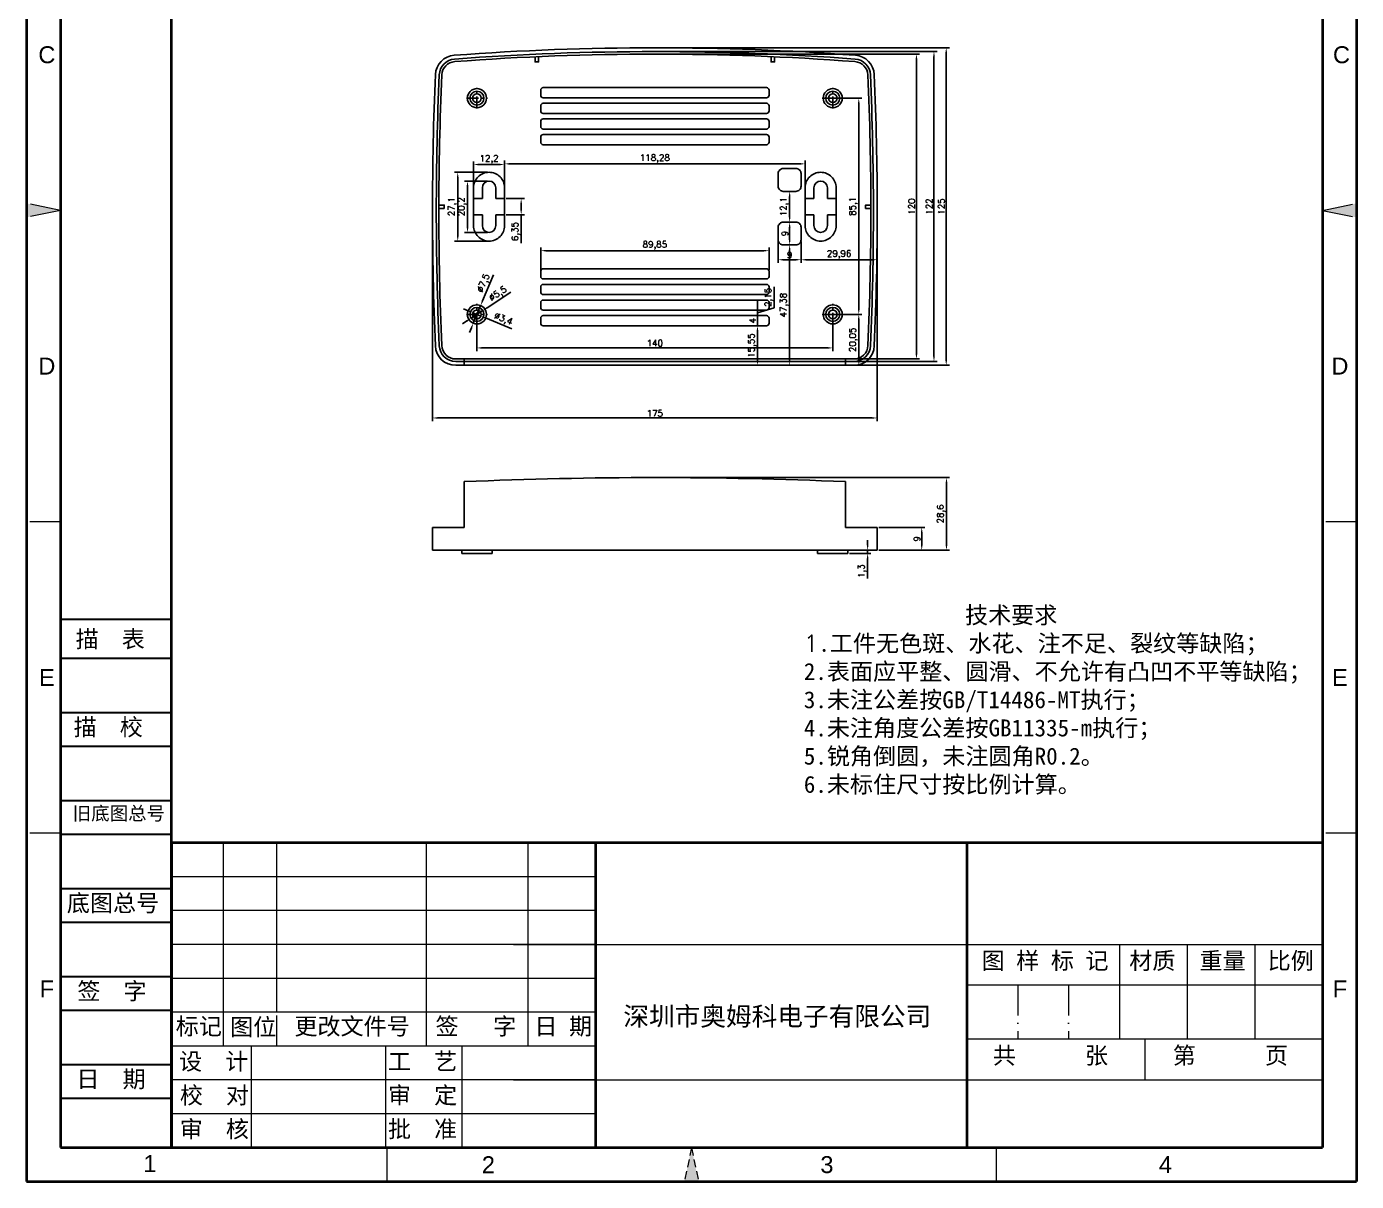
# Model space of a CAD drawing. Header units: millimetres. Extents: x 40460 to 40983, y -471 to 293.
# Drawn here: x 40460 to 40983, y -471 to -17 of the extents above; entities that cross this region are included whole.
import ezdxf
from ezdxf.enums import TextEntityAlignment as Align

# ---------------------------------------------------------------- set-up
doc = ezdxf.new("R2010")
doc.units = ezdxf.units.MM
for name, pattern in [('ACAD_ISO10W100', [18, 12, -3, 0, -3]), ('CENTER', [50.8, 31.75, -6.35, 6.35, -6.35]), ('HIDDEN2', [4.7625, 3.175, -1.5875])]:
    doc.linetypes.add(name, pattern=pattern)
for name, color, linetype, lineweight in [('dim', 82, 'Continuous', 9), ('图层1', 7, 'ACAD_ISO10W100', 15), ('图层2', 7, 'Continuous', 30), ('图层3', 7, 'Continuous', 15), ('图层4', 7, 'Continuous', 40), ('图层5', 7, 'HIDDEN2', 15)]:
    doc.layers.add(name, color=color, linetype=linetype, lineweight=lineweight)
doc.layers.add('尺寸线', color=7, linetype='Continuous')
doc.styles.get("Standard").update_dxf_attribs({"font": 'txt', "bigfont": 'gbcbig.shx'})
doc.styles.add('样式 3', font='arial.ttf', dxfattribs={"height": 3.8})
doc.dimstyles.new('ISO-25', dxfattribs={"dimtxt": 2.5, "dimasz": 2.5, "dimexe": 1.25, "dimexo": 0.625, "dimtad": 1, "dimtxsty": 'Standard', "dimcen": 2.5, "dimadec": 0, "dimazin": 0, "dimtfac": 1, "dimtmove": 0, "dimatfit": 3, "dimfxl": 0, "dimarcsym": 0})

# ---------------------------------------------------------------- blocks, each defined once
blk = doc.blocks.new('*D3245')
at = {"layer": 'Defpoints', "color": 0, "transparency": 16777216}
for p in [(40794.39, -213.83), (40811.91, -213.83), (40794.39, -222.83)]:
    blk.add_point(p, dxfattribs=at)
at = {"layer": 'dim', "color": 0, "lineweight": -2, "transparency": 16777216}
for p, q in [((40795.02, -213.83), (40813.16, -213.83)), ((40811.91, -220.83), (40811.91, -215.83)), ((40795.02, -222.83), (40813.16, -222.83))]:
    blk.add_line(p, q, dxfattribs=at)
at = {"layer": 'dim', "color": 0, "transparency": 16777216}
for points in [[(40811.58, -215.83), (40812.25, -215.83), (40811.91, -213.83)], [(40811.58, -220.83), (40812.25, -220.83), (40811.91, -222.83)]]:
    blk.add_solid(points, dxfattribs=at)
at = {"layer": 'dim', "color": 0, "transparency": 16777216, "insert": (40810.04, -218.33), "char_height": 2.5, "attachment_point": 5, "rotation": 90}
blk.add_mtext('9', dxfattribs=at)
blk = doc.blocks.new('*D3246')
at = {"layer": 'Defpoints', "color": 0, "transparency": 16777216}
for p in [(40706.89, -194.23), (40821.65, -194.23), (40794.39, -222.83)]:
    blk.add_point(p, dxfattribs=at)
at = {"layer": 'dim', "color": 0, "lineweight": -2, "transparency": 16777216}
for p, q in [((40707.52, -194.23), (40822.9, -194.23)), ((40821.65, -220.83), (40821.65, -196.23)), ((40795.02, -222.83), (40822.9, -222.83))]:
    blk.add_line(p, q, dxfattribs=at)
at = {"layer": 'dim', "color": 0, "transparency": 16777216}
for points in [[(40821.32, -196.23), (40821.98, -196.23), (40821.65, -194.23)], [(40821.32, -220.83), (40821.98, -220.83), (40821.65, -222.83)]]:
    blk.add_solid(points, dxfattribs=at)
at = {"layer": 'dim', "color": 0, "transparency": 16777216, "insert": (40819.57, -208.53), "char_height": 2.5, "attachment_point": 5, "rotation": 90}
blk.add_mtext('28,6', dxfattribs=at)
blk = doc.blocks.new('*D3247')
at = {"layer": 'Defpoints', "color": 0, "transparency": 16777216}
for p in [(40782.87, -222.83), (40782.87, -224.13), (40790.62, -224.13)]:
    blk.add_point(p, dxfattribs=at)
at = {"layer": 'dim', "color": 0, "lineweight": -2, "transparency": 16777216}
for p, q in [((40790.62, -220.83), (40790.62, -218.83)), ((40783.49, -222.83), (40791.87, -222.83)), ((40783.49, -224.13), (40791.87, -224.13)), ((40790.62, -222.83), (40790.62, -224.13)), ((40790.62, -226.13), (40790.62, -233.96))]:
    blk.add_line(p, q, dxfattribs=at)
at = {"layer": 'dim', "color": 0, "transparency": 16777216}
for points in [[(40790.29, -220.83), (40790.96, -220.83), (40790.62, -222.83)], [(40790.29, -226.13), (40790.96, -226.13), (40790.62, -224.13)]]:
    blk.add_solid(points, dxfattribs=at)
at = {"layer": 'dim', "color": 0, "transparency": 16777216, "insert": (40788.54, -231.04), "char_height": 2.5, "attachment_point": 5, "rotation": 90}
blk.add_mtext('1,3', dxfattribs=at)
blk = doc.blocks.new('*D3248')
at = {"layer": 'Defpoints', "color": 0, "transparency": 16777216}
for p in [(40636.89, -129.99), (40776.89, -129.99), (40636.89, -143.19)]:
    blk.add_point(p, dxfattribs=at)
at = {"layer": 'dim', "color": 0, "lineweight": -2, "transparency": 16777216}
for p, q in [((40636.89, -130.61), (40636.89, -144.44)), ((40776.89, -130.61), (40776.89, -144.44)), ((40774.89, -143.19), (40638.89, -143.19))]:
    blk.add_line(p, q, dxfattribs=at)
at = {"layer": 'dim', "color": 0, "transparency": 16777216}
for points in [[(40638.89, -142.85), (40638.89, -143.52), (40636.89, -143.19)], [(40774.89, -142.85), (40774.89, -143.52), (40776.89, -143.19)]]:
    blk.add_solid(points, dxfattribs=at)
at = {"layer": 'dim', "color": 0, "transparency": 16777216, "insert": (40706.89, -141.31), "char_height": 2.5, "attachment_point": 5}
blk.add_mtext('140', dxfattribs=at)
blk = doc.blocks.new('*D3249')
at = {"layer": 'Defpoints', "color": 0, "transparency": 16777216}
for p in [(40776.89, -129.99), (40787.14, -129.99), (40781.89, -150.04)]:
    blk.add_point(p, dxfattribs=at)
at = {"layer": 'dim', "color": 0, "lineweight": -2, "transparency": 16777216}
for p, q in [((40777.52, -129.99), (40788.39, -129.99)), ((40787.14, -148.04), (40787.14, -131.99)), ((40782.52, -150.04), (40788.39, -150.04))]:
    blk.add_line(p, q, dxfattribs=at)
at = {"layer": 'dim', "color": 0, "transparency": 16777216}
for points in [[(40786.81, -131.99), (40787.47, -131.99), (40787.14, -129.99)], [(40786.81, -148.04), (40787.47, -148.04), (40787.14, -150.04)]]:
    blk.add_solid(points, dxfattribs=at)
at = {"layer": 'dim', "color": 0, "transparency": 16777216, "insert": (40785.06, -140.01), "char_height": 2.5, "attachment_point": 5, "rotation": 90}
blk.add_mtext('20,05', dxfattribs=at)
blk = doc.blocks.new('*D3250')
at = {"layer": 'Defpoints', "color": 0, "transparency": 16777216}
for p in [(40776.89, -44.89), (40787.14, -44.89), (40776.89, -129.99)]:
    blk.add_point(p, dxfattribs=at)
at = {"layer": 'dim', "color": 0, "lineweight": -2, "transparency": 16777216}
for p, q in [((40777.52, -44.89), (40788.39, -44.89)), ((40787.14, -127.99), (40787.14, -46.89)), ((40777.52, -129.99), (40788.39, -129.99))]:
    blk.add_line(p, q, dxfattribs=at)
at = {"layer": 'dim', "color": 0, "transparency": 16777216}
for points in [[(40786.81, -46.89), (40787.47, -46.89), (40787.14, -44.89)], [(40786.81, -127.99), (40787.47, -127.99), (40787.14, -129.99)]]:
    blk.add_solid(points, dxfattribs=at)
at = {"layer": 'dim', "color": 0, "transparency": 16777216, "insert": (40785.06, -87.44), "char_height": 2.5, "attachment_point": 5, "rotation": 90}
blk.add_mtext('85,1', dxfattribs=at)
blk = doc.blocks.new('*D3251')
at = {"layer": 'Defpoints', "color": 0, "transparency": 16777216}
for p in [(40755.43, -100.66), (40764.43, -100.66), (40755.43, -108.48)]:
    blk.add_point(p, dxfattribs=at)
at = {"layer": 'dim', "color": 0, "lineweight": -2, "transparency": 16777216}
for p, q in [((40755.43, -101.29), (40755.43, -109.73)), ((40764.43, -101.29), (40764.43, -109.73)), ((40762.43, -108.48), (40757.43, -108.48))]:
    blk.add_line(p, q, dxfattribs=at)
at = {"layer": 'dim', "color": 0, "transparency": 16777216}
for points in [[(40757.43, -108.15), (40757.43, -108.81), (40755.43, -108.48)], [(40762.43, -108.15), (40762.43, -108.81), (40764.43, -108.48)]]:
    blk.add_solid(points, dxfattribs=at)
at = {"layer": 'dim', "color": 0, "transparency": 16777216, "insert": (40759.93, -106.6), "char_height": 2.5, "attachment_point": 5}
blk.add_mtext('9', dxfattribs=at)
blk = doc.blocks.new('*D3252')
at = {"layer": 'Defpoints', "color": 0, "transparency": 16777216}
for p in [(40757.59, -102.66), (40759.93, -102.66), (40757.59, -150.04)]:
    blk.add_point(p, dxfattribs=at)
at = {"layer": 'dim', "color": 0, "lineweight": -2, "transparency": 16777216}
for p, q in [((40758.22, -102.66), (40761.18, -102.66)), ((40759.93, -148.04), (40759.93, -104.66)), ((40758.22, -150.04), (40761.18, -150.04))]:
    blk.add_line(p, q, dxfattribs=at)
at = {"layer": 'dim', "color": 0, "transparency": 16777216}
for points in [[(40759.6, -104.66), (40760.27, -104.66), (40759.93, -102.66)], [(40759.6, -148.04), (40760.27, -148.04), (40759.93, -150.04)]]:
    blk.add_solid(points, dxfattribs=at)
at = {"layer": 'dim', "color": 0, "transparency": 16777216, "insert": (40757.85, -126.35), "char_height": 2.5, "attachment_point": 5, "rotation": 90}
blk.add_mtext('47,38', dxfattribs=at)
blk = doc.blocks.new('*D3253')
at = {"layer": 'Defpoints', "color": 0, "transparency": 16777216}
for p in [(40757.43, -93.66), (40759.93, -93.66), (40757.59, -102.66)]:
    blk.add_point(p, dxfattribs=at)
at = {"layer": 'dim', "color": 0, "lineweight": -2, "transparency": 16777216}
for p, q in [((40758.06, -93.66), (40761.18, -93.66)), ((40759.93, -100.66), (40759.93, -95.66)), ((40758.22, -102.66), (40761.18, -102.66))]:
    blk.add_line(p, q, dxfattribs=at)
at = {"layer": 'dim', "color": 0, "transparency": 16777216}
for points in [[(40759.6, -95.66), (40760.27, -95.66), (40759.93, -93.66)], [(40759.6, -100.66), (40760.27, -100.66), (40759.93, -102.66)]]:
    blk.add_solid(points, dxfattribs=at)
at = {"layer": 'dim', "color": 0, "transparency": 16777216, "insert": (40758.06, -98.16), "char_height": 2.5, "attachment_point": 5, "rotation": 90}
blk.add_mtext('9', dxfattribs=at)
blk = doc.blocks.new('*D3254')
at = {"layer": 'Defpoints', "color": 0, "transparency": 16777216}
for p in [(40757.43, -81.56), (40759.93, -81.56), (40757.43, -93.66)]:
    blk.add_point(p, dxfattribs=at)
at = {"layer": 'dim', "color": 0, "lineweight": -2, "transparency": 16777216}
for p, q in [((40758.06, -81.56), (40761.18, -81.56)), ((40759.93, -91.66), (40759.93, -83.56)), ((40758.06, -93.66), (40761.18, -93.66))]:
    blk.add_line(p, q, dxfattribs=at)
at = {"layer": 'dim', "color": 0, "transparency": 16777216}
for points in [[(40759.6, -83.56), (40760.27, -83.56), (40759.93, -81.56)], [(40759.6, -91.66), (40760.27, -91.66), (40759.93, -93.66)]]:
    blk.add_solid(points, dxfattribs=at)
at = {"layer": 'dim', "color": 0, "transparency": 16777216, "insert": (40757.85, -87.61), "char_height": 2.5, "attachment_point": 5, "rotation": 90}
blk.add_mtext('12,1', dxfattribs=at)
blk = doc.blocks.new('*D3255')
at = {"layer": 'Defpoints', "color": 0, "transparency": 16777216}
for p in [(40794.39, -89), (40764.43, -100.66), (40794.39, -108.49)]:
    blk.add_point(p, dxfattribs=at)
at = {"layer": 'dim', "color": 0, "lineweight": -2, "transparency": 16777216}
for p, q in [((40794.39, -89.62), (40794.39, -109.74)), ((40764.43, -101.29), (40764.43, -109.74)), ((40766.43, -108.49), (40792.39, -108.49))]:
    blk.add_line(p, q, dxfattribs=at)
at = {"layer": 'dim', "color": 0, "transparency": 16777216}
for points in [[(40766.43, -108.16), (40766.43, -108.82), (40764.43, -108.49)], [(40792.39, -108.16), (40792.39, -108.82), (40794.39, -108.49)]]:
    blk.add_solid(points, dxfattribs=at)
at = {"layer": 'dim', "color": 0, "transparency": 16777216, "insert": (40779.41, -106.41), "char_height": 2.5, "attachment_point": 5}
blk.add_mtext('29,96', dxfattribs=at)
blk = doc.blocks.new('*D3256')
at = {"layer": 'Defpoints', "color": 0, "transparency": 16777216}
for p in [(40766.03, -70.73), (40647.75, -84.44), (40766.03, -84.44)]:
    blk.add_point(p, dxfattribs=at)
at = {"layer": 'dim', "color": 0, "lineweight": -2, "transparency": 16777216}
for p, q in [((40647.75, -83.81), (40647.75, -69.48)), ((40649.75, -70.73), (40764.03, -70.73)), ((40766.03, -83.81), (40766.03, -69.48))]:
    blk.add_line(p, q, dxfattribs=at)
at = {"layer": 'dim', "color": 0, "transparency": 16777216}
for points in [[(40649.75, -70.4), (40649.75, -71.07), (40647.75, -70.73)], [(40764.03, -70.4), (40764.03, -71.07), (40766.03, -70.73)]]:
    blk.add_solid(points, dxfattribs=at)
at = {"layer": 'dim', "color": 0, "transparency": 16777216, "insert": (40706.89, -68.65), "char_height": 2.5, "attachment_point": 5}
blk.add_mtext('118,28', dxfattribs=at)
blk = doc.blocks.new('*D3257')
at = {"layer": 'Defpoints', "color": 0, "transparency": 16777216}
for p in [(40635.55, -71), (40635.55, -80.16), (40647.75, -80.16)]:
    blk.add_point(p, dxfattribs=at)
at = {"layer": 'dim', "color": 0, "lineweight": -2, "transparency": 16777216}
for p, q in [((40635.55, -79.54), (40635.55, -69.75)), ((40645.75, -71), (40637.55, -71)), ((40647.75, -79.54), (40647.75, -69.75))]:
    blk.add_line(p, q, dxfattribs=at)
at = {"layer": 'dim', "color": 0, "transparency": 16777216}
for points in [[(40637.55, -70.67), (40637.55, -71.34), (40635.55, -71)], [(40645.75, -70.67), (40645.75, -71.34), (40647.75, -71)]]:
    blk.add_solid(points, dxfattribs=at)
at = {"layer": 'dim', "color": 0, "transparency": 16777216, "insert": (40641.65, -68.92), "char_height": 2.5, "attachment_point": 5}
blk.add_mtext('12,2', dxfattribs=at)
blk = doc.blocks.new('*D3258')
at = {"layer": 'Defpoints', "color": 0, "transparency": 16777216}
for p in [(40629.32, -74.06), (40641.65, -74.06), (40641.65, -101.16)]:
    blk.add_point(p, dxfattribs=at)
at = {"layer": 'dim', "color": 0, "lineweight": -2, "transparency": 16777216}
for p, q in [((40641.03, -74.06), (40628.07, -74.06)), ((40629.32, -99.16), (40629.32, -76.06)), ((40641.03, -101.16), (40628.07, -101.16))]:
    blk.add_line(p, q, dxfattribs=at)
at = {"layer": 'dim', "color": 0, "transparency": 16777216}
for points in [[(40628.99, -76.06), (40629.66, -76.06), (40629.32, -74.06)], [(40628.99, -99.16), (40629.66, -99.16), (40629.32, -101.16)]]:
    blk.add_solid(points, dxfattribs=at)
at = {"layer": 'dim', "color": 0, "transparency": 16777216, "insert": (40627.24, -87.61), "char_height": 2.5, "attachment_point": 5, "rotation": 90}
blk.add_mtext('27,1', dxfattribs=at)
blk = doc.blocks.new('*D3259')
at = {"layer": 'Defpoints', "color": 0, "transparency": 16777216}
for p in [(40641.65, -77.51), (40633.18, -97.71), (40641.65, -97.71)]:
    blk.add_point(p, dxfattribs=at)
at = {"layer": 'dim', "color": 0, "lineweight": -2, "transparency": 16777216}
for p, q in [((40641.03, -77.51), (40631.93, -77.51)), ((40633.18, -79.51), (40633.18, -95.71)), ((40641.03, -97.71), (40631.93, -97.71))]:
    blk.add_line(p, q, dxfattribs=at)
at = {"layer": 'dim', "color": 0, "transparency": 16777216}
for points in [[(40632.84, -79.51), (40633.51, -79.51), (40633.18, -77.51)], [(40632.84, -95.71), (40633.51, -95.71), (40633.18, -97.71)]]:
    blk.add_solid(points, dxfattribs=at)
at = {"layer": 'dim', "color": 0, "transparency": 16777216, "insert": (40631.09, -87.61), "char_height": 2.5, "attachment_point": 5, "rotation": 90}
blk.add_mtext('20,2', dxfattribs=at)
blk = doc.blocks.new('*D3260')
at = {"layer": 'Defpoints', "color": 0, "transparency": 16777216}
for p in [(40647.75, -84.44), (40647.75, -90.79), (40654.29, -90.79)]:
    blk.add_point(p, dxfattribs=at)
at = {"layer": 'dim', "color": 0, "lineweight": -2, "transparency": 16777216}
for p, q in [((40648.38, -84.44), (40655.54, -84.44)), ((40654.29, -86.44), (40654.29, -88.79)), ((40648.38, -90.79), (40655.54, -90.79)), ((40654.29, -90.79), (40654.29, -101.95))]:
    blk.add_line(p, q, dxfattribs=at)
at = {"layer": 'dim', "color": 0, "transparency": 16777216}
for points in [[(40653.95, -86.44), (40654.62, -86.44), (40654.29, -84.44)], [(40653.95, -88.79), (40654.62, -88.79), (40654.29, -90.79)]]:
    blk.add_solid(points, dxfattribs=at)
at = {"layer": 'dim', "color": 0, "transparency": 16777216, "insert": (40652.2, -97.37), "char_height": 2.5, "attachment_point": 5, "rotation": 90}
blk.add_mtext('6,35', dxfattribs=at)
blk = doc.blocks.new('*D3261')
at = {"layer": 'Defpoints', "color": 0, "transparency": 16777216}
for p in [(40706.89, -25.04), (40821.54, -25.04), (40781.89, -150.04)]:
    blk.add_point(p, dxfattribs=at)
at = {"layer": 'dim', "color": 0, "lineweight": -2, "transparency": 16777216}
for p, q in [((40707.52, -25.04), (40822.79, -25.04)), ((40821.54, -148.04), (40821.54, -27.04)), ((40782.52, -150.04), (40822.79, -150.04))]:
    blk.add_line(p, q, dxfattribs=at)
at = {"layer": 'dim', "color": 0, "transparency": 16777216}
for points in [[(40821.21, -27.04), (40821.88, -27.04), (40821.54, -25.04)], [(40821.21, -148.04), (40821.88, -148.04), (40821.54, -150.04)]]:
    blk.add_solid(points, dxfattribs=at)
at = {"layer": 'dim', "color": 0, "transparency": 16777216, "insert": (40819.67, -87.54), "char_height": 2.5, "attachment_point": 5, "rotation": 90}
blk.add_mtext('125', dxfattribs=at)
blk = doc.blocks.new('*D3262')
at = {"layer": 'Defpoints', "color": 0, "transparency": 16777216}
for p in [(40706.89, -26.54), (40816.73, -26.54), (40781.89, -148.54)]:
    blk.add_point(p, dxfattribs=at)
at = {"layer": 'dim', "color": 0, "lineweight": -2, "transparency": 16777216}
for p, q in [((40707.52, -26.54), (40817.98, -26.54)), ((40816.73, -146.54), (40816.73, -28.54)), ((40782.52, -148.54), (40817.98, -148.54))]:
    blk.add_line(p, q, dxfattribs=at)
at = {"layer": 'dim', "color": 0, "transparency": 16777216}
for points in [[(40816.39, -28.54), (40817.06, -28.54), (40816.73, -26.54)], [(40816.39, -146.54), (40817.06, -146.54), (40816.73, -148.54)]]:
    blk.add_solid(points, dxfattribs=at)
at = {"layer": 'dim', "color": 0, "transparency": 16777216, "insert": (40814.85, -87.54), "char_height": 2.5, "attachment_point": 5, "rotation": 90}
blk.add_mtext('122', dxfattribs=at)
blk = doc.blocks.new('*D3263')
at = {"layer": 'Defpoints', "color": 0, "transparency": 16777216}
for p in [(40706.89, -27.54), (40809.83, -27.54), (40785.26, -147.54)]:
    blk.add_point(p, dxfattribs=at)
at = {"layer": 'dim', "color": 0, "lineweight": -2, "transparency": 16777216}
for p, q in [((40707.52, -27.54), (40811.08, -27.54)), ((40809.83, -145.54), (40809.83, -29.54)), ((40785.88, -147.54), (40811.08, -147.54))]:
    blk.add_line(p, q, dxfattribs=at)
at = {"layer": 'dim', "color": 0, "transparency": 16777216}
for points in [[(40809.49, -29.54), (40810.16, -29.54), (40809.83, -27.54)], [(40809.49, -145.54), (40810.16, -145.54), (40809.83, -147.54)]]:
    blk.add_solid(points, dxfattribs=at)
at = {"layer": 'dim', "color": 0, "transparency": 16777216, "insert": (40807.95, -87.54), "char_height": 2.5, "attachment_point": 5, "rotation": 90}
blk.add_mtext('120', dxfattribs=at)
blk = doc.blocks.new('*D3264')
at = {"layer": 'Defpoints', "color": 0, "transparency": 16777216}
for p in [(40619.39, -88.95), (40794.39, -89), (40619.39, -170.77)]:
    blk.add_point(p, dxfattribs=at)
at = {"layer": 'dim', "color": 0, "lineweight": -2, "transparency": 16777216}
for p, q in [((40619.39, -89.57), (40619.39, -172.02)), ((40794.39, -89.62), (40794.39, -172.02)), ((40792.39, -170.77), (40621.39, -170.77))]:
    blk.add_line(p, q, dxfattribs=at)
at = {"layer": 'dim', "color": 0, "transparency": 16777216}
for points in [[(40621.39, -170.44), (40621.39, -171.1), (40619.39, -170.77)], [(40792.39, -170.44), (40792.39, -171.1), (40794.39, -170.77)]]:
    blk.add_solid(points, dxfattribs=at)
at = {"layer": 'dim', "color": 0, "transparency": 16777216, "insert": (40706.89, -168.89), "char_height": 2.5, "attachment_point": 5}
blk.add_mtext('175', dxfattribs=at)
blk = doc.blocks.new('*D3265')
at = {"layer": 'Defpoints', "color": 0, "transparency": 16777216}
for p in [(40638.33, -126.52), (40635.46, -133.45)]:
    blk.add_point(p, dxfattribs=at)
at = {"layer": 'dim', "color": 0, "lineweight": -2, "transparency": 16777216}
for p, q in [((40643.36, -114.36), (40639.09, -124.67)), ((40635.46, -133.45), (40638.33, -126.52)), ((40634.7, -135.3), (40633.93, -137.15))]:
    blk.add_line(p, q, dxfattribs=at)
at = {"layer": 'dim', "color": 0, "transparency": 16777216}
for points in [[(40638.78, -124.55), (40639.4, -124.8), (40638.33, -126.52)], [(40634.39, -135.17), (40635, -135.43), (40635.46, -133.45)]]:
    blk.add_solid(points, dxfattribs=at)
at = {"layer": 'dim', "color": 0, "transparency": 16777216, "insert": (40639.68, -117.79), "char_height": 2.5, "attachment_point": 5, "rotation": 67.5276}
blk.add_mtext('∅7,5', dxfattribs=at)
blk = doc.blocks.new('*D3266')
at = {"layer": 'Defpoints', "color": 0, "transparency": 16777216}
for p in [(40639.2, -128.48), (40634.59, -131.49)]:
    blk.add_point(p, dxfattribs=at)
at = {"layer": 'dim', "color": 0, "lineweight": -2, "transparency": 16777216}
for p, q in [((40650.22, -121.28), (40640.87, -127.39)), ((40634.59, -131.49), (40639.2, -128.48)), ((40632.92, -132.58), (40631.24, -133.68))]:
    blk.add_line(p, q, dxfattribs=at)
at = {"layer": 'dim', "color": 0, "transparency": 16777216}
for points in [[(40640.69, -127.11), (40641.05, -127.67), (40639.2, -128.48)], [(40632.73, -132.31), (40633.1, -132.86), (40634.59, -131.49)]]:
    blk.add_solid(points, dxfattribs=at)
at = {"layer": 'dim', "color": 0, "transparency": 16777216, "insert": (40645.24, -122.05), "char_height": 2.5, "attachment_point": 5, "rotation": 33.1459}
blk.add_mtext('∅5,5', dxfattribs=at)
blk = doc.blocks.new('*D3267')
at = {"layer": 'Defpoints', "color": 0, "transparency": 16777216}
for p in [(40635.32, -129.34), (40638.46, -130.64)]:
    blk.add_point(p, dxfattribs=at)
at = {"layer": 'dim', "color": 0, "lineweight": -2, "transparency": 16777216}
for p, q in [((40633.48, -128.57), (40631.63, -127.8)), ((40635.32, -129.34), (40638.46, -130.64)), ((40650.62, -135.69), (40640.31, -131.41))]:
    blk.add_line(p, q, dxfattribs=at)
at = {"layer": 'dim', "color": 0, "transparency": 16777216}
for points in [[(40633.6, -128.26), (40633.35, -128.88), (40635.32, -129.34)], [(40640.44, -131.1), (40640.18, -131.71), (40638.46, -130.64)]]:
    blk.add_solid(points, dxfattribs=at)
at = {"layer": 'dim', "color": 0, "transparency": 16777216, "insert": (40647.19, -132.01), "char_height": 2.5, "attachment_point": 5, "rotation": 337.4575}
blk.add_mtext('∅3,4', dxfattribs=at)
blk = doc.blocks.new('*D3268')
at = {"layer": 'Defpoints', "color": 0, "transparency": 16777216}
for p in [(40661.97, -104.92), (40661.97, -114.04), (40751.82, -113.04)]:
    blk.add_point(p, dxfattribs=at)
at = {"layer": 'dim', "color": 0, "lineweight": -2, "transparency": 16777216}
for p, q in [((40661.97, -113.41), (40661.97, -103.67)), ((40751.82, -112.41), (40751.82, -103.67)), ((40749.82, -104.92), (40663.97, -104.92))]:
    blk.add_line(p, q, dxfattribs=at)
at = {"layer": 'dim', "color": 0, "transparency": 16777216}
for points in [[(40663.97, -104.58), (40663.97, -105.25), (40661.97, -104.92)], [(40749.82, -104.58), (40749.82, -105.25), (40751.82, -104.92)]]:
    blk.add_solid(points, dxfattribs=at)
at = {"layer": 'dim', "color": 0, "transparency": 16777216, "insert": (40706.89, -102.83), "char_height": 2.5, "attachment_point": 5}
blk.add_mtext('89,85', dxfattribs=at)
blk = doc.blocks.new('*D3269')
at = {"layer": 'Defpoints', "color": 0, "transparency": 16777216}
for p in [(40742.8, -134.49), (40747.28, -134.49), (40742.8, -150.04)]:
    blk.add_point(p, dxfattribs=at)
at = {"layer": 'dim', "color": 0, "lineweight": -2, "transparency": 16777216}
for p, q in [((40743.42, -134.49), (40748.53, -134.49)), ((40747.28, -148.04), (40747.28, -136.49)), ((40743.42, -150.04), (40748.53, -150.04))]:
    blk.add_line(p, q, dxfattribs=at)
at = {"layer": 'dim', "color": 0, "transparency": 16777216}
for points in [[(40746.95, -136.49), (40747.61, -136.49), (40747.28, -134.49)], [(40746.95, -148.04), (40747.61, -148.04), (40747.28, -150.04)]]:
    blk.add_solid(points, dxfattribs=at)
at = {"layer": 'dim', "color": 0, "transparency": 16777216, "insert": (40745.2, -142.26), "char_height": 2.5, "attachment_point": 5, "rotation": 90}
blk.add_mtext('15,55', dxfattribs=at)
blk = doc.blocks.new('*D3270')
at = {"layer": 'Defpoints', "color": 0, "transparency": 16777216}
for p in [(40742.8, -130.49), (40747.28, -130.49), (40742.8, -134.49)]:
    blk.add_point(p, dxfattribs=at)
at = {"layer": 'dim', "color": 0, "lineweight": -2, "transparency": 16777216}
for p, q in [((40743.42, -130.49), (40748.53, -130.49)), ((40747.28, -128.49), (40747.28, -126.49)), ((40747.28, -134.49), (40747.28, -130.49)), ((40743.42, -134.49), (40748.53, -134.49)), ((40747.28, -136.49), (40747.28, -138.49))]:
    blk.add_line(p, q, dxfattribs=at)
at = {"layer": 'dim', "color": 0, "transparency": 16777216}
for points in [[(40746.95, -128.49), (40747.61, -128.49), (40747.28, -130.49)], [(40746.95, -136.49), (40747.61, -136.49), (40747.28, -134.49)]]:
    blk.add_solid(points, dxfattribs=at)
at = {"layer": 'dim', "color": 0, "transparency": 16777216, "insert": (40745.4, -132.49), "char_height": 2.5, "attachment_point": 5, "rotation": 90}
blk.add_mtext('4', dxfattribs=at)
blk = doc.blocks.new('*D3271')
at = {"layer": 'Defpoints', "color": 0, "transparency": 16777216}
for p in [(40742.8, -128.34), (40742.8, -130.49), (40747.28, -128.34)]:
    blk.add_point(p, dxfattribs=at)
at = {"layer": 'dim', "color": 0, "lineweight": -2, "transparency": 16777216}
for p, q in [((40753.84, -127.44), (40753.84, -119.11)), ((40747.28, -126.34), (40747.28, -124.34)), ((40743.42, -128.34), (40748.53, -128.34)), ((40743.42, -130.49), (40748.53, -130.49)), ((40747.28, -129.41), (40753.84, -127.44)), ((40747.28, -130.49), (40747.28, -128.34)), ((40747.28, -130.49), (40747.28, -128.34)), ((40747.28, -132.49), (40747.28, -134.49))]:
    blk.add_line(p, q, dxfattribs=at)
at = {"layer": 'dim', "color": 0, "transparency": 16777216}
for points in [[(40746.95, -126.34), (40747.61, -126.34), (40747.28, -128.34)], [(40746.95, -132.49), (40747.61, -132.49), (40747.28, -130.49)]]:
    blk.add_solid(points, dxfattribs=at)
at = {"layer": 'dim', "color": 0, "transparency": 16777216, "insert": (40751.76, -123.28), "char_height": 2.5, "attachment_point": 5, "rotation": 90}
blk.add_mtext('2,15', dxfattribs=at)

msp = doc.modelspace()

# ---------------------------------------------------------------- hatches: boundary and pattern name
at = {"layer": '图层1'}
for points in [[(40472.992, -89.06), (40459.671, -86.318), (40459.671, -91.801)], [(40969.633, -89.06), (40982.955, -86.318), (40982.955, -91.801)]]:
    msp.add_hatch(color=0, dxfattribs=at).paths.add_polyline_path(points)
at = {"layer": '图层5'}
msp.add_hatch(color=0, dxfattribs=at).paths.add_polyline_path([(40721.313, -457.943), (40718.571, -471.265), (40724.055, -471.265)])

# ---------------------------------------------------------------- linework, layer by layer
at = {"color": 1, "linetype": 'CENTER', "ltscale": 0.15}
for p, q in [((40636.894, -49.012), (40636.894, -40.762)), ((40776.894, -49.012), (40776.894, -40.762)), ((40632.769, -44.887), (40641.019, -44.887)), ((40772.769, -44.887), (40781.019, -44.887)), ((40632.769, -129.987), (40641.019, -129.987)), ((40636.894, -134.112), (40636.894, -125.862)), ((40772.769, -129.987), (40781.019, -129.987)), ((40776.894, -134.112), (40776.894, -125.862))]:
    msp.add_line(p, q, dxfattribs=at)
for p, q in [((40639.005, -84.437), (40639.005, -80.162)), ((40644.305, -84.437), (40644.305, -80.162)), ((40769.483, -84.437), (40769.483, -80.162)), ((40774.783, -84.437), (40774.783, -80.162)), ((40639.005, -84.437), (40635.555, -84.437)), ((40647.755, -84.437), (40644.305, -84.437)), ((40766.033, -84.437), (40769.483, -84.437)), ((40774.783, -84.437), (40778.233, -84.437)), ((40639.005, -90.787), (40635.555, -90.787)), ((40639.005, -95.062), (40639.005, -90.787)), ((40647.755, -90.787), (40644.305, -90.787)), ((40644.305, -95.062), (40644.305, -90.787)), ((40766.033, -90.787), (40769.483, -90.787)), ((40769.483, -95.062), (40769.483, -90.787)), ((40774.783, -95.062), (40774.783, -90.787)), ((40774.783, -90.787), (40778.233, -90.787)), ((40628.532, -147.537), (40785.256, -147.537)), ((40628.532, -148.537), (40785.256, -148.537)), ((40628.532, -150.037), (40785.256, -150.037)), ((40631.894, -150.037), (40631.894, -147.537)), ((40781.894, -150.037), (40781.894, -147.537)), ((40631.894, -213.827), (40631.894, -195.827)), ((40781.894, -213.827), (40781.894, -195.827)), ((40619.394, -213.827), (40619.394, -222.827)), ((40631.894, -213.827), (40619.394, -213.827)), ((40794.394, -213.827), (40781.894, -213.827)), ((40794.394, -213.827), (40794.394, -222.827)), ((40794.394, -222.827), (40619.394, -222.827)), ((40630.919, -222.827), (40630.919, -224.127)), ((40630.919, -224.127), (40642.869, -224.127)), ((40642.869, -222.827), (40642.869, -224.127)), ((40770.919, -222.827), (40770.919, -224.127)), ((40782.869, -224.127), (40770.919, -224.127)), ((40782.869, -222.827), (40782.869, -224.127))]:
    msp.add_line(p, q)
for points in [[(40661.144, -28.529), (40661.144, -30.629), (40659.794, -30.629), (40659.794, -28.588)], [(40752.644, -28.529), (40752.644, -30.629), (40753.994, -30.629), (40753.994, -28.588)]]:
    msp.add_lwpolyline(points)
for points in [[(40662.969, -44.737), (40750.819, -44.737, 0.4142136), (40751.819, -43.737), (40751.819, -41.737, 0.4142136), (40750.819, -40.737), (40662.969, -40.737, 0.4142136), (40661.969, -41.737), (40661.969, -43.737, 0.4142136)], [(40662.969, -50.887), (40750.819, -50.887, 0.4142136), (40751.819, -49.887), (40751.819, -47.887, 0.4142136), (40750.819, -46.887), (40662.969, -46.887, 0.4142136), (40661.969, -47.887), (40661.969, -49.887, 0.4142136)], [(40662.969, -57.037), (40750.819, -57.037, 0.4142136), (40751.819, -56.037), (40751.819, -54.037, 0.4142136), (40750.819, -53.037), (40662.969, -53.037, 0.4142136), (40661.969, -54.037), (40661.969, -56.037, 0.4142136)], [(40662.969, -63.187), (40750.819, -63.187, 0.4142136), (40751.819, -62.187), (40751.819, -60.187, 0.4142136), (40750.819, -59.187), (40662.969, -59.187, 0.4142136), (40661.969, -60.187), (40661.969, -62.187, 0.4142136)], [(40757.433, -81.562), (40762.433, -81.562, 0.4142136), (40764.433, -79.562), (40764.433, -74.562, 0.4142136), (40762.433, -72.562), (40757.433, -72.562, 0.4142136), (40755.433, -74.562), (40755.433, -79.562, 0.4142136)], [(40647.755, -80.162), (40647.755, -95.062, -0.4142136), (40641.655, -101.162), (40641.655, -101.162, -0.4142136), (40635.555, -95.062), (40635.555, -80.162, -0.4142136), (40641.655, -74.062), (40641.655, -74.062, -0.4142136)], [(40766.033, -80.162), (40766.033, -95.062, 0.4142136), (40772.133, -101.162), (40772.133, -101.162, 0.4142136), (40778.233, -95.062), (40778.233, -80.162, 0.4142136), (40772.133, -74.062), (40772.133, -74.062, 0.4142136)], [(40757.433, -93.662), (40762.433, -93.662, -0.4142136), (40764.433, -95.662), (40764.433, -100.662, -0.4142136), (40762.433, -102.662), (40757.433, -102.662, -0.4142136), (40755.433, -100.662), (40755.433, -95.662, -0.4142136)], [(40662.969, -112.037), (40750.819, -112.037, -0.4142136), (40751.819, -113.037), (40751.819, -115.037, -0.4142136), (40750.819, -116.037), (40662.969, -116.037, -0.4142136), (40661.969, -115.037), (40661.969, -113.037, -0.4142136)], [(40662.969, -118.187), (40750.819, -118.187, -0.4142136), (40751.819, -119.187), (40751.819, -121.187, -0.4142136), (40750.819, -122.187), (40662.969, -122.187, -0.4142136), (40661.969, -121.187), (40661.969, -119.187, -0.4142136)], [(40662.969, -124.337), (40750.819, -124.337, -0.4142136), (40751.819, -125.337), (40751.819, -127.337, -0.4142136), (40750.819, -128.337), (40662.969, -128.337, -0.4142136), (40661.969, -127.337), (40661.969, -125.337, -0.4142136)], [(40662.969, -130.487), (40750.819, -130.487, -0.4142136), (40751.819, -131.487), (40751.819, -133.487, -0.4142136), (40750.819, -134.487), (40662.969, -134.487, -0.4142136), (40661.969, -133.487), (40661.969, -131.487, -0.4142136)]]:
    msp.add_lwpolyline(points, format="xyb", close=True)
for points in [[(40623.995, -88.287), (40621.895, -88.287), (40621.895, -86.937), (40623.995, -86.937)], [(40789.793, -88.287), (40791.893, -88.287), (40791.893, -86.937), (40789.793, -86.937)]]:
    msp.add_lwpolyline(points, close=True)
for centre, radius in [((40636.894, -44.887), 3.75), ((40776.894, -44.887), 3.75), ((40636.894, -44.887), 2.75), ((40636.894, -44.887), 1.7), ((40776.894, -44.887), 2.75), ((40776.894, -44.887), 1.7), ((40636.894, -129.987), 3.75), ((40636.894, -129.987), 2.75), ((40636.894, -129.987), 1.7), ((40776.894, -129.987), 3.75), ((40776.894, -129.987), 2.75), ((40776.894, -129.987), 1.7)]:
    msp.add_circle(centre, radius)
for centre, radius, start, end in [((40706.894, -1083.359), 1058.321, 85.722696, 94.277304), ((40628.557, -35.963), 8, 94.2773, 177.5009), ((40628.557, -35.963), 6.5, 94.2773, 177.5009), ((40628.557, -35.963), 5.5, 94.2773, 177.5009), ((40706.894, -1083.359), 1056.821, 85.722696, 94.277304), ((40706.894, -1083.359), 1055.821, 85.722696, 94.277304), ((40785.231, -35.963), 5.5, 2.4991, 85.7227), ((40785.231, -35.963), 6.5, 2.4991, 85.7227), ((40785.231, -35.963), 8, 2.4991, 85.7227), ((41850.332, -89.287), 1230.938, 177.5009, 182.472154), ((41850.332, -89.287), 1229.438, 177.5009, 182.472154), ((41850.332, -89.287), 1228.438, 177.5009, 182.472154), ((39563.457, -89.287), 1228.438, 357.527846, 2.4991), ((39563.457, -89.287), 1229.438, 357.527846, 2.4991), ((39563.457, -89.287), 1230.938, 357.527846, 2.4991), ((40641.655, -80.162), 2.65, 0, 180), ((40772.133, -80.162), 2.65, 0, 180), ((40641.655, -95.062), 2.65, 180, 0), ((40772.133, -95.062), 2.65, 180, 0), ((40628.532, -142.037), 8, 182.47215, 270), ((40628.532, -142.037), 6.5, 182.47215, 270), ((40628.532, -142.037), 5.5, 182.47215, 270), ((40785.256, -142.037), 5.5, 270, 357.52785), ((40785.256, -142.037), 6.5, 270, 357.52785), ((40785.256, -142.037), 8, 270, 357.52785), ((40706.894, -1952.84), 1758.613, 87.555751, 92.444249)]:
    msp.add_arc(centre, radius, start, end)
at = {"layer": '图层1', "color": 0}
for p, q in [((40472.992, -89.06), (40459.671, -86.318)), ((40969.633, -89.06), (40982.955, -86.318)), ((40472.992, -89.06), (40459.671, -91.801)), ((40969.633, -89.06), (40982.955, -91.801)), ((40472.992, -211.621), (40459.671, -211.621)), ((40982.955, -211.621), (40969.633, -211.621)), ((40472.992, -334.183), (40459.671, -334.183)), ((40982.955, -334.183), (40969.633, -334.183)), ((40849.736, -393.998), (40849.736, -415.313)), ((40869.719, -393.998), (40869.719, -415.313)), ((40558.107, -417.977), (40558.107, -404.656)), ((40558.107, -417.977), (40558.107, -404.656))]:
    msp.add_line(p, q, dxfattribs=at)
at = {"layer": '图层2', "color": 0}
for p, q in [((40516.719, -250.121), (40472.992, -250.121)), ((40516.719, -265.497), (40472.992, -265.497)), ((40516.719, -265.497), (40493.491, -265.497)), ((40516.719, -286.812), (40472.992, -286.812)), ((40516.719, -300.134), (40472.992, -300.134)), ((40516.719, -300.134), (40493.491, -300.134)), ((40516.719, -300.134), (40493.491, -300.134)), ((40516.719, -321.449), (40472.992, -321.449)), ((40516.719, -334.771), (40472.992, -334.771)), ((40516.719, -334.771), (40493.491, -334.771)), ((40516.719, -356.086), (40472.992, -356.086)), ((40516.719, -369.408), (40472.992, -369.408)), ((40516.719, -369.408), (40493.491, -369.408)), ((40516.719, -390.723), (40472.992, -390.723)), ((40516.719, -404.045), (40472.992, -404.045)), ((40516.719, -404.045), (40493.491, -404.045)), ((40516.719, -425.36), (40472.992, -425.36)), ((40516.719, -438.682), (40472.992, -438.682))]:
    msp.add_line(p, q, dxfattribs=at)
at = {"layer": '图层3', "color": 0}
for p, q in [((40537.209, -417.977), (40537.209, -338.046)), ((40558.107, -404.656), (40558.107, -338.046)), ((40617.022, -417.819), (40617.022, -338.046)), ((40656.988, -417.782), (40656.988, -338.046)), ((40683.632, -351.368), (40516.719, -351.368)), ((40683.632, -364.69), (40516.719, -364.69)), ((40683.632, -364.69), (40516.719, -364.69)), ((40683.632, -378.012), (40516.719, -378.012)), ((40651.277, -378.012), (40969.633, -378.012)), ((40889.702, -378.012), (40889.702, -415.313)), ((40916.346, -378.012), (40916.346, -415.313)), ((40942.989, -378.012), (40942.989, -415.313)), ((40683.632, -391.334), (40516.719, -391.334)), ((40969.633, -393.998), (40829.753, -393.998)), ((40889.702, -393.998), (40889.702, -415.313)), ((40683.632, -404.656), (40516.719, -404.656)), ((40683.632, -417.977), (40516.719, -417.977)), ((40548.186, -457.943), (40548.186, -417.977)), ((40600.976, -457.943), (40600.976, -417.819)), ((40631.021, -457.785), (40631.021, -417.819)), ((40969.633, -415.313), (40829.753, -415.313)), ((40899.693, -415.313), (40899.693, -431.299)), ((40683.632, -431.299), (40516.719, -431.299)), ((40683.632, -431.299), (40517.443, -431.299)), ((40651.277, -431.299), (40969.633, -431.299)), ((40516.719, -438.682), (40516.341, -438.682)), ((40683.632, -444.621), (40516.719, -444.621)), ((40601.416, -457.943), (40601.416, -471.265)), ((40841.21, -457.943), (40841.21, -471.265)), ((40841.21, -457.943), (40841.21, -471.265))]:
    msp.add_line(p, q, dxfattribs=at)
at = {"layer": '图层4', "color": 0}
for p, q in [((40516.719, -457.943), (40516.719, 279.824)), ((40516.719, -338.046), (40516.719, -457.943)), ((40969.633, -338.046), (40516.719, -338.046)), ((40769.185, -338.046), (40529.39, -338.046)), ((40683.632, -457.943), (40683.632, -338.046)), ((40829.753, -457.943), (40829.753, -338.046)), ((40516.719, -393.998), (40516.719, -457.943))]:
    msp.add_line(p, q, dxfattribs=at)
at = {"layer": '图层5', "color": 0}
for p, q in [((40683.632, -417.977), (40516.719, -417.977)), ((40721.313, -457.943), (40718.571, -471.265)), ((40721.313, -457.943), (40724.055, -471.265))]:
    msp.add_line(p, q, dxfattribs=at)
at = {"layer": '尺寸线', "color": 0, "lineweight": 40}
for p, q in [((40459.671, 293.146), (40459.671, -471.265)), ((40982.955, 293.146), (40982.955, -471.265)), ((40472.992, 279.824), (40472.992, -457.943)), ((40969.633, 279.824), (40969.633, -457.943)), ((40472.992, -457.943), (40969.633, -457.943)), ((40459.671, -471.265), (40982.955, -471.265))]:
    msp.add_line(p, q, dxfattribs=at)

# ---------------------------------------------------------------- texts
at = {"layer": '图层1', "color": 0, "style": '样式 3'}
for s, p in [('C', (40467.641, -27.779)), ('C', (40977.085, -27.779)), ('D', (40467.641, -150.34)), ('D', (40976.461, -150.34)), ('E', (40467.641, -272.902)), ('E', (40976.461, -272.902)), ('F', (40467.641, -395.463)), ('F', (40976.461, -395.463))]:
    msp.add_text(s, height=6.661, dxfattribs=at).set_placement(p, align=Align.MIDDLE)
at = {"layer": '图层1', "color": 0, "attachment_point": 1}
for s, insert, char_height, width in [('{\\fSimSun|b0|i0|c134|p2;图 样 标 记}', (40835.475, -381.035), 6.66095, 82.63926), ('{\\fSimSun|b0|i0|c134|p2;材质 }', (40893.57, -381.063), 6.66095, 55.55316), ('{\\fSimSun|b0|i0|c134|p2;深圳市奥姆科电子有限公司}', (40694.501, -402.556), 7.40106, 139.84534), ('{\\fSimSun|b0|i0|c134|p2;标记}', (40518.354, -406.866), 6.66095, 18.65067), ('{\\fSimSun|b0|i0|c134|p2;图位}', (40539.745, -407.135), 6.66095, 18.65067), ('{\\fSimSun|b0|i0|c134|p2;更改文件号}', (40565.035, -406.866), 6.66095, 55.55316), ('{\\fSimSun|b0|i0|c134|p2;审  核}', (40519.922, -447.334), 6.66095, 54.01581), ('{\\fSimSun|b0|i0|c134|p2;批  准}', (40601.869, -447.334), 6.66095, 55.55316)]:
    msp.add_mtext(s, dxfattribs=dict(at, insert=insert, char_height=char_height, width=width))
at = {"layer": '图层2', "color": 0, "attachment_point": 1}
for s, insert, char_height, width in [('{\\fSimSun|b0|i0|c134|p2;描\\fSimSun|b0|i0|c0|p2;  \\fSimSun|b0|i0|c134|p2;表}', (40478.946, -254.462), 6.66088, 74.63965), ('{\\fSimSun|b0|i0|c134|p2;描\\fSimSun|b0|i0|c0|p2;  \\fSimSun|b0|i0|c134|p2;校}', (40478.187, -289.099), 6.66088, 74.63965), ('{\\fSimSun|b0|i0|c134|p2;旧底图总号}', (40477.812, -323.735), 5.32876, 74.63965), ('{\\fSimSun|b0|i0|c134|p2;底图总号}', (40475.502, -358.372), 6.66088, 74.63965), ('{\\fSimSun|b0|i0|c134|p2;重量 }', (40921.227, -381.063), 6.66095, 55.55316), ('{\\fSimSun|b0|i0|c134|p2;比例 }', (40948.025, -381.063), 6.66095, 55.55316), ('{\\fSimSun|b0|i0|c134|p2;签\\fSimSun|b0|i0|c0|p2;  \\fSimSun|b0|i0|c134|p2;字}', (40479.628, -393.008), 6.66088, 74.63965), ('{\\fSimSun|b0|i0|c134|p2;签   字}', (40620.579, -406.866), 6.66095, 55.55316), ('{\\fSimSun|b0|i0|c134|p2;日 期}', (40659.489, -406.866), 6.66095, 55.55316), ('{\\fSimSun|b0|i0|c134|p2;共      张}', (40839.865, -418.336), 6.66095, 73.69729), ('{\\fSimSun|b0|i0|c134|p2;第      页}', (40910.691, -418.336), 6.66095, 68.4056), ('{\\fSimSun|b0|i0|c134|p2;设  计}', (40519.663, -420.691), 6.66095, 51.63305), ('{\\fSimSun|b0|i0|c134|p2;工  艺}', (40601.869, -420.691), 6.66095, 55.55316), ('{\\fSimSun|b0|i0|c134|p2;日\\fSimSun|b0|i0|c0|p2;  \\fSimSun|b0|i0|c134|p2;期}', (40479.249, -427.645), 6.66088, 74.63965), ('{\\fSimSun|b0|i0|c134|p2;校  对}', (40519.984, -434.013), 6.66095, 48.29671), ('{\\fSimSun|b0|i0|c134|p2;审  定}', (40601.869, -434.013), 6.66095, 55.55316)]:
    msp.add_mtext(s, dxfattribs=dict(at, insert=insert, char_height=char_height, width=width))
at = {"layer": '图层3', "color": 0, "insert": (40765.516, -245.021), "char_height": 6.66095, "width": 315.49168, "attachment_point": 1}
msp.add_mtext('{\\fSimSun|b0|i0|c134|p54;              技术要求\\P}1{\\fSimSun|b0|i0|c134|p54;.工件无色斑、水花、注不足、裂纹等缺陷；\\P2.表面应平整、圆滑、不允许有凸凹不平等缺陷；\\P3.未注公差按GB/T14486-MT执行；\\P4.未注角度公差按GB11335-m执行；\\P5.锐角倒圆，未注圆角R0.2。}\\P{\\fSimSun|b0|i0|c134|p2;6.未标住尺寸按比例计算。}', dxfattribs=at)
at = {"layer": '图层5', "color": 0, "style": '样式 3'}
for s, p in [('1', (40508.162, -464.255)), ('2', (40641.381, -464.653)), ('3', (40774.6, -464.653)), ('4', (40907.819, -464.653))]:
    msp.add_text(s, height=6.661, dxfattribs=at).set_placement(p, align=Align.MIDDLE)

# ---------------------------------------------------------------- dimensions: what is measured, and where the dimension line sits
at = {"layer": 'dim'}
for base, p1, p2, override, picture, middle in [((40821.542, -25.037), (40781.894, -150.037), (40706.894, -25.037), {"dimasz": 2}, '*D3261', (40819.667, -87.537)), ((40816.726, -26.537), (40781.894, -148.537), (40706.894, -26.537), {"dimasz": 2}, '*D3262', (40814.851, -87.537)), ((40809.827, -27.537), (40785.256, -147.537), (40706.894, -27.537), {"dimasz": 2}, '*D3263', (40807.952, -87.537)), ((40787.139, -44.887), (40776.894, -129.987), (40776.894, -44.887), {"dimasz": 2, "dimtmove": 1}, '*D3250', (40785.056, -87.437)), ((40629.322, -74.062), (40641.655, -101.162), (40641.655, -74.062), {"dimasz": 2}, '*D3258', (40627.239, -87.612)), ((40633.177, -97.712), (40641.655, -77.512), (40641.655, -97.712), {"dimasz": 2}, '*D3259', (40631.093, -87.612)), ((40759.933, -81.562), (40757.433, -93.662), (40757.433, -81.562), {"dimasz": 2, "dimtmove": 1}, '*D3254', (40757.85, -87.612)), ((40654.287, -90.787), (40647.755, -84.437), (40647.755, -90.787), {"dimasz": 2}, '*D3260', (40652.204, -97.371)), ((40759.933, -93.662), (40757.595, -102.662), (40757.433, -93.662), {"dimasz": 2, "dimtmove": 1}, '*D3253', (40758.058, -98.162)), ((40759.933292927, -102.662413702), (40757.594722783, -150.037413702), (40757.594722783, -102.662413702), {"dimasz": 2}, '*D3252', (40757.849959594, -126.349913702)), ((40747.28, -128.337), (40742.798, -130.487), (40742.798, -128.337), {"dimasz": 2, "dimtmove": 1}, '*D3271', (40751.759, -126.819)), ((40747.28, -130.487), (40742.798, -134.487), (40742.798, -130.487), {"dimasz": 2, "dimtmove": 1}, '*D3270', (40745.405, -132.487)), ((40787.139, -129.987), (40781.894, -150.037), (40776.894, -129.987), {"dimasz": 2}, '*D3249', (40785.056, -140.012)), ((40747.28, -134.487), (40742.798, -150.037), (40742.798, -134.487), {"dimasz": 2}, '*D3269', (40745.196, -142.262)), ((40821.651, -194.227), (40794.394, -222.827), (40706.894, -194.227), {"dimasz": 2}, '*D3246', (40819.568, -208.527)), ((40811.914, -213.827), (40794.394, -222.827), (40794.394, -213.827), {"dimasz": 2}, '*D3245', (40810.039, -218.327)), ((40790.623, -224.127), (40782.869, -222.827), (40782.869, -224.127), {"dimasz": 2}, '*D3247', (40788.54, -231.044))]:
    dim = msp.add_linear_dim(base=base, p1=p1, p2=p2, angle=90, dimstyle='ISO-25', override=override, dxfattribs=at)
    dim.commit()
    dim.dimension.update_dxf_attribs({"geometry": picture, "text_midpoint": middle})
for base, p1, p2, picture, middle in [((40635.555, -71.004), (40647.755, -80.162), (40635.555, -80.162), '*D3257', (40641.655, -68.921)), ((40766.033, -70.733), (40647.755, -84.437), (40766.033, -84.437), '*D3256', (40706.894, -68.65)), ((40619.394, -170.77), (40794.394, -88.998), (40619.394, -88.95), '*D3264', (40706.894, -168.895)), ((40794.394, -108.492), (40764.433, -100.662), (40794.394, -88.998), '*D3255', (40779.414, -106.408)), ((40661.969, -104.915), (40751.819, -113.037), (40661.969, -114.037), '*D3268', (40706.894, -102.832)), ((40755.433, -108.478), (40764.433, -100.662), (40755.433, -100.662), '*D3251', (40759.933, -106.603)), ((40636.894, -143.188), (40776.894, -129.987), (40636.894, -129.987), '*D3248', (40706.894, -141.313))]:
    dim = msp.add_linear_dim(base=base, p1=p1, p2=p2, dimstyle='ISO-25', override={"dimasz": 2}, dxfattribs=at)
    dim.commit()
    dim.dimension.update_dxf_attribs({"geometry": picture, "text_midpoint": middle})
for p1, p2, picture, middle in [((40635.461, -133.453), (40638.327, -126.522), '*D3265', (40639.683, -117.794)), ((40634.591, -131.491), (40639.197, -128.484), '*D3266', (40645.244, -122.046)), ((40635.324, -129.336), (40638.464, -130.639), '*D3267', (40647.19, -132.006))]:
    dim = msp.add_diameter_dim_2p(p1=p1, p2=p2, dimstyle='ISO-25', override={"dimasz": 2}, dxfattribs=at)
    dim.commit()
    dim.dimension.update_dxf_attribs({"geometry": picture, "text_midpoint": middle})

doc.saveas('drawing.dxf')
